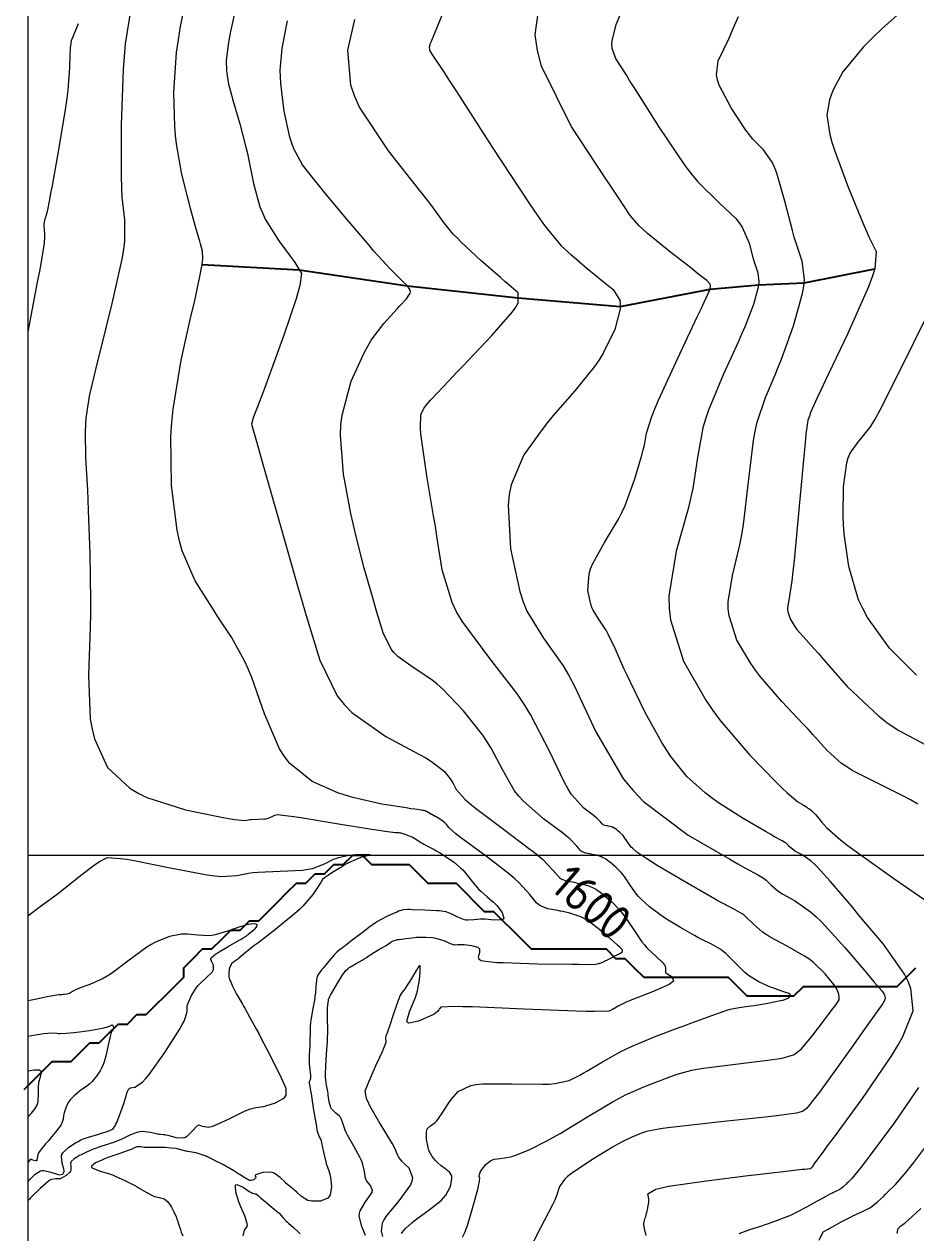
# Model space of a CAD drawing. Header units: millimetres. Extents: x 837475 to 838477, y 1189012 to 1191015.
# Drawn here: x 837476.1 to 837571.1, y 1190773.6 to 1190902.4 of the extents above; entities that cross this region are included whole.
import ezdxf

# ---------------------------------------------------------------- set-up
doc = ezdxf.new("R2010")
doc.units = ezdxf.units.MM
doc.header["$LTSCALE"] = 0.3
doc.layers.add('COORD', color=253, linetype='Continuous', lineweight=20)
doc.layers.add('DRENAJE', color=5, linetype='Continuous', lineweight=25)
for name, color, linetype, lineweight, true_color in [('COTAS 10', 7, 'Continuous', 9, 0x6e3e2d), ('COTAS INT', 7, 'Continuous', 5, 0x9fa19f), ('Escorrentias', 7, 'Continuous', 25, 0x00a8ad)]:
    doc.layers.add(name, color=color, linetype=linetype, lineweight=lineweight, true_color=true_color)
doc.styles.get("Standard").update_dxf_attribs({"font": 'isocp2.shx', "bigfont": '@extfont2.shx'})

msp = doc.modelspace()

# ---------------------------------------------------------------- linework, layer by layer
at = {"layer": 'COORD'}
msp.add_line((837476.51, 1190813.87), (838476.51, 1190813.87), dxfattribs=at)
msp.add_lwpolyline([(837476.51, 1189013.87), (838476.51, 1189013.87), (838476.51, 1191013.87), (837476.51, 1191013.87)], close=True, dxfattribs=at)
at = {"layer": 'COTAS 10'}
for points in [[(837498.83, 1190905), (837498.09, 1190901.63), (837497.95, 1190900.89), (837497.84, 1190900.23), (837497.65, 1190898.56), (837497.68, 1190897.49), (837497.7, 1190897.21), (837497.73, 1190896.94), (837497.89, 1190896.04), (837498.2, 1190894.88), (837498.32, 1190894.44), (837498.46, 1190893.96), (837499.08, 1190891.8), (837499.74, 1190889.32), (837499.91, 1190888.64), (837500.06, 1190887.94), (837500.54, 1190885.44), (837501.22, 1190882.97), (837501.49, 1190882.3), (837501.8, 1190881.65), (837503.25, 1190879.33), (837504.65, 1190877.42), (837504.93, 1190877.01), (837505.17, 1190876.66), (837505.66, 1190875.86), (837505.48, 1190874.57), (837505.31, 1190873.93), (837505.08, 1190873.15), (837503.77, 1190869.28), (837502.33, 1190865.26), (837502.01, 1190864.38), (837501.73, 1190863.6), (837500.98, 1190861.65), (837500.56, 1190860.58), (837500.49, 1190860.36), (837500.43, 1190860.18), (837500.34, 1190859.81), (837500.79, 1190858.19), (837501.06, 1190857.22), (837501.4, 1190856.02), (837503.16, 1190849.81), (837505.16, 1190842.81), (837505.66, 1190841.11), (837506.13, 1190839.52), (837507.6, 1190834.64), (837509.47, 1190830.84), (837510.19, 1190829.93), (837511, 1190829.08), (837514.63, 1190826.53), (837518.15, 1190824.65), (837518.88, 1190824.23), (837519.5, 1190823.84), (837520.88, 1190822.78), (837521.49, 1190822), (837521.63, 1190821.79), (837521.76, 1190821.59), (837522.13, 1190820.88), (837523.08, 1190819.81), (837523.58, 1190819.38), (837524.17, 1190818.89), (837527.16, 1190816.63), (837529.99, 1190814.51), (837530.19, 1190814.36), (837530.81, 1190813.86), (837531.34, 1190813.41), (837532.47, 1190812.25), (837533.01, 1190811.6), (837533.16, 1190811.46), (837533.32, 1190811.35), (837533.92, 1190811.12), (837534.55, 1190811.02), (837534.73, 1190810.98), (837534.91, 1190810.94), (837535.59, 1190810.79), (837536.24, 1190810.59), (837536.4, 1190810.53), (837536.56, 1190810.47), (837537.06, 1190810.2), (837537.59, 1190809.82), (837537.76, 1190809.69), (837537.94, 1190809.54), (837538.71, 1190808.9), (837539.57, 1190808.01), (837539.81, 1190807.71), (837540.06, 1190807.39), (837540.97, 1190806.03), (837541.91, 1190804.65), (837542.18, 1190804.32), (837542.44, 1190804.01), (837543.41, 1190803.08), (837544.15, 1190802.39), (837544.28, 1190802.24), (837544.37, 1190802.1), (837544.41, 1190801.73), (837544.41, 1190801.44), (837544.47, 1190801.35), (837544.56, 1190801.26), (837545.13, 1190800.92), (837545.27, 1190800.45), (837545.09, 1190800.29), (837544.82, 1190800.1), (837543.05, 1190799.31), (837541.03, 1190798.53), (837540.6, 1190798.36), (837540.23, 1190798.2), (837539.37, 1190797.78), (837538.93, 1190797.51), (837538.82, 1190797.45), (837538.71, 1190797.39), (837538.4, 1190797.24), (837536.86, 1190797.2), (837535.97, 1190797.22), (837534.9, 1190797.25), (837529.37, 1190797.48), (837523.87, 1190797.7), (837522.81, 1190797.73), (837521.94, 1190797.74), (837520.49, 1190797.67), (837520.34, 1190797.5), (837520.3, 1190797.45), (837520.27, 1190797.4), (837520.15, 1190797.21), (837519.77, 1190796.93), (837519.57, 1190796.83), (837519.33, 1190796.71), (837518.12, 1190796.17), (837517.08, 1190795.96), (837516.95, 1190796.05), (837516.88, 1190796.2), (837517.18, 1190797.28), (837517.78, 1190798.7), (837517.9, 1190799.07), (837518, 1190799.42), (837518.21, 1190800.59), (837518.28, 1190801.48), (837518.29, 1190801.65), (837518.3, 1190801.79), (837518.31, 1190802.04), (837518.3, 1190802.08), (837518.3, 1190802.08), (837518.29, 1190802.09), (837518.26, 1190802.09), (837518.23, 1190802.09), (837518.22, 1190802.08), (837518.2, 1190802.08), (837518.06, 1190801.86), (837517.98, 1190801.73), (837517.88, 1190801.57), (837517.36, 1190800.72), (837516.82, 1190799.85), (837516.7, 1190799.68), (837516.6, 1190799.54), (837516.36, 1190799.28), (837516.13, 1190798.88), (837516.04, 1190798.65), (837515.94, 1190798.38), (837515.46, 1190796.96), (837515, 1190795.53), (837514.9, 1190795.25), (837514.82, 1190795.02), (837514.65, 1190794.58), (837514.6, 1190794.45), (837514.6, 1190794.42), (837514.59, 1190794.38), (837514.61, 1190794.26), (837514.63, 1190794.13), (837514.64, 1190794.09), (837514.64, 1190794.05), (837514.63, 1190793.91), (837514.45, 1190793.45), (837514.35, 1190793.21), (837514.23, 1190792.92), (837513.59, 1190791.49), (837512.93, 1190790.01), (837512.79, 1190789.69), (837512.67, 1190789.41), (837512.4, 1190788.74), (837512.56, 1190787.95), (837512.71, 1190787.61), (837512.91, 1190787.21), (837514.01, 1190785.29), (837515.15, 1190783.4), (837515.37, 1190783.01), (837515.55, 1190782.68), (837515.84, 1190781.99), (837516.04, 1190781.58), (837516.16, 1190781.43), (837516.31, 1190781.27), (837517.08, 1190780.55), (837517.49, 1190779.51), (837517.42, 1190779.15), (837517.26, 1190778.75), (837516.02, 1190777.04), (837514.65, 1190775.38), (837514.41, 1190775), (837514.24, 1190774.67), (837514.13, 1190773.8), (837514.28, 1190773.25)], [(837540.23, 1190905.01), (837539.12, 1190902.36), (837538.7, 1190900.67), (837538.68, 1190900.26), (837538.7, 1190899.87), (837539.12, 1190898.68), (837540.25, 1190896.94), (837540.71, 1190896.2), (837541.25, 1190895.36), (837543.73, 1190891.42), (837546.49, 1190887.35), (837547.2, 1190886.44), (837547.88, 1190885.61), (837550.14, 1190883.38), (837551.91, 1190881.72), (837552.28, 1190881.26), (837552.6, 1190880.79), (837553.34, 1190879.08), (837553.73, 1190877.55), (837553.83, 1190877.2), (837553.93, 1190876.87), (837554.25, 1190875.94), (837554.37, 1190874.98), (837554.33, 1190874.63), (837554.27, 1190874.24), (837553.79, 1190872.55), (837552.89, 1190870.23), (837552.55, 1190869.45), (837552.18, 1190868.61), (837550.55, 1190865.05), (837549, 1190861.29), (837548.68, 1190860.32), (837548.41, 1190859.39), (837547.83, 1190856.25), (837547.32, 1190852.93), (837547.1, 1190851.88), (837546.83, 1190850.76), (837545.57, 1190846.25), (837544.77, 1190841.48), (837544.8, 1190840.2), (837544.94, 1190838.94), (837546.35, 1190834.53), (837548.73, 1190830.4), (837549.47, 1190829.3), (837550.26, 1190828.23), (837553.4, 1190824.53), (837556.25, 1190821.61), (837556.85, 1190821.02), (837557.36, 1190820.53), (837558.51, 1190819.55), (837559.01, 1190819.26), (837559.11, 1190819.2), (837559.19, 1190819.16), (837559.36, 1190819.06), (837559.42, 1190819.03), (837559.45, 1190819), (837559.51, 1190818.95), (837559.59, 1190818.88), (837559.62, 1190818.86), (837559.65, 1190818.84), (837559.79, 1190818.76), (837559.98, 1190818.63), (837560.05, 1190818.57), (837560.12, 1190818.5), (837560.4, 1190818.19), (837560.77, 1190817.75), (837560.9, 1190817.6), (837561.03, 1190817.44), (837561.6, 1190816.77), (837563.04, 1190815.51), (837563.72, 1190814.99), (837564.53, 1190814.39), (837568.49, 1190811.56), (837568.75, 1190811.38), (837572.49, 1190808.8)], [(837476.51, 1190794.58), (837477.29, 1190794.73), (837477.78, 1190794.81), (837478.19, 1190794.87), (837479.12, 1190794.93), (837479.64, 1190794.89), (837479.79, 1190794.88), (837479.95, 1190794.88), (837480.59, 1190794.89), (837481.41, 1190794.97), (837481.69, 1190795), (837482, 1190795.04), (837483.09, 1190795.2), (837483.29, 1190795.23), (837484.48, 1190795.44), (837484.72, 1190795.5), (837484.92, 1190795.55), (837485.34, 1190795.71), (837485.48, 1190795.79), (837485.51, 1190795.79), (837485.54, 1190795.78), (837485.61, 1190795.66), (837485.63, 1190795.48), (837485.63, 1190795.43), (837485.62, 1190795.39), (837485.56, 1190795.25), (837485.49, 1190795.15), (837485.47, 1190795.13), (837485.46, 1190795.12), (837485.42, 1190795.09), (837485.35, 1190794.87), (837485.32, 1190794.73), (837485.28, 1190794.55), (837485.08, 1190793.63), (837484.84, 1190792.63), (837484.79, 1190792.4), (837484.73, 1190792.19), (837484.56, 1190791.63), (837484.36, 1190791.17), (837484.28, 1190791.03), (837484.2, 1190790.89), (837483.82, 1190790.32), (837483.37, 1190789.77), (837483.24, 1190789.64), (837483.11, 1190789.51), (837482.64, 1190789.15), (837482.16, 1190788.83), (837482.02, 1190788.73), (837481.89, 1190788.63), (837481.43, 1190788.24), (837481.01, 1190787.79), (837480.91, 1190787.65), (837480.82, 1190787.51), (837480.55, 1190786.95), (837480.37, 1190786.41), (837480.34, 1190786.27), (837480.31, 1190786.15), (837480.28, 1190785.75), (837480.15, 1190785.31), (837480.07, 1190785.16), (837479.97, 1190785), (837479.44, 1190784.31), (837478.9, 1190783.67), (837478.7, 1190783.44), (837478.53, 1190783.24), (837478.41, 1190783.11), (837478.29, 1190782.96), (837477.97, 1190782.58), (837477.66, 1190782.15), (837477.61, 1190782.04), (837477.57, 1190781.94), (837477.51, 1190781.59), (837477.48, 1190781.35), (837477.45, 1190781.32), (837477.41, 1190781.3), (837477.19, 1190781.33), (837476.94, 1190781.42), (837476.9, 1190781.44), (837476.85, 1190781.45), (837476.76, 1190781.44), (837476.51, 1190781.11)], [(837571.36, 1190789.13), (837568.8, 1190785.4), (837566.21, 1190781.91), (837565.67, 1190781.21), (837565.22, 1190780.61), (837564.25, 1190779.42), (837563.84, 1190779.01), (837563.74, 1190778.91), (837563.65, 1190778.82), (837563.35, 1190778.54), (837563.08, 1190778.32), (837563, 1190778.27), (837562.92, 1190778.22), (837562.61, 1190778.06), (837562.24, 1190777.9), (837562.13, 1190777.84), (837562, 1190777.78), (837561.5, 1190777.51), (837560.86, 1190777.16), (837560.65, 1190777.04), (837560.43, 1190776.92), (837559.49, 1190776.39), (837558.42, 1190775.82), (837558.11, 1190775.68), (837557.8, 1190775.53), (837556.61, 1190775.04), (837555.36, 1190774.58), (837555.01, 1190774.47), (837554.66, 1190774.35), (837553.36, 1190773.96), (837552.22, 1190773.54)]]:
    msp.add_lwpolyline(points, dxfattribs=at)
at = {"layer": 'COTAS INT'}
for points in [[(837523.69, 1190910.94), (837519.79, 1190901.37), (837519.64, 1190901.01), (837519.61, 1190900.92), (837519.57, 1190900.84), (837519.46, 1190900.59), (837519.36, 1190900.36), (837519.34, 1190900.3), (837519.32, 1190900.23), (837519.26, 1190899.97), (837519.29, 1190899.68), (837519.32, 1190899.59), (837519.36, 1190899.5), (837519.6, 1190899.13), (837520.77, 1190897.39), (837521.39, 1190896.43), (837522.15, 1190895.26), (837525.96, 1190889.32), (837529.93, 1190883.26), (837530.78, 1190882.03), (837531.52, 1190880.98), (837533.3, 1190878.79), (837534.38, 1190877.85), (837534.68, 1190877.59), (837534.98, 1190877.33), (837536.07, 1190876.4), (837537.17, 1190875.5), (837537.47, 1190875.25), (837537.77, 1190875.01), (837538.86, 1190874.16), (837539.55, 1190873.01), (837539.59, 1190872.57), (837539.58, 1190872.08), (837539.03, 1190869.9), (837537.79, 1190867.37), (837537.35, 1190866.66), (837536.86, 1190865.95), (837534.75, 1190863.35), (837532.46, 1190860.71), (837531.86, 1190859.97), (837531.28, 1190859.23), (837529.32, 1190856.53), (837527.97, 1190853.34), (837527.78, 1190852.29), (837527.67, 1190851.17), (837527.9, 1190846.53), (837528.9, 1190841.96), (837529.27, 1190840.88), (837529.67, 1190839.89), (837531.44, 1190837.01), (837533.52, 1190834.05), (837534.12, 1190833.01), (837534.73, 1190831.88), (837537.01, 1190827.01), (837539.94, 1190821.98), (837540.96, 1190820.75), (837542.08, 1190819.6), (837546.84, 1190816.01), (837551.26, 1190813.45), (837552.14, 1190812.94), (837552.88, 1190812.52), (837554.34, 1190811.73), (837554.86, 1190811.43), (837555, 1190811.32), (837555.15, 1190811.2), (837555.67, 1190810.68), (837556.37, 1190810.06), (837556.63, 1190809.89), (837556.91, 1190809.71), (837558.17, 1190809.04), (837559.86, 1190807.85), (837560.42, 1190807.35), (837561.02, 1190806.77), (837563.53, 1190804.03), (837565.81, 1190801.35), (837566.27, 1190800.81), (837566.66, 1190800.35), (837567.46, 1190799.41), (837567.71, 1190799.05), (837567.75, 1190798.96), (837567.79, 1190798.88), (837567.81, 1190798.61), (837567.69, 1190798.31), (837567.63, 1190798.2), (837567.56, 1190798.08), (837567.21, 1190797.57), (837566.5, 1190796.59), (837566.2, 1190796.17), (837565.86, 1190795.68), (837564.25, 1190793.41), (837562.57, 1190791.04), (837562.18, 1190790.5), (837561.82, 1190790), (837560.81, 1190788.62), (837560.11, 1190787.72), (837559.95, 1190787.52), (837559.81, 1190787.34), (837559.43, 1190786.89), (837559.1, 1190786.62), (837558.99, 1190786.56), (837558.87, 1190786.51), (837558.36, 1190786.37), (837556.78, 1190786.17), (837555.98, 1190786.08), (837555.04, 1190785.97), (837550.32, 1190785.46), (837545.61, 1190784.92), (837544.68, 1190784.81), (837543.89, 1190784.7), (837542.39, 1190784.43), (837541.86, 1190784.24), (837541.7, 1190784.18), (837541.54, 1190784.11), (837540.89, 1190783.87), (837539.8, 1190783.33), (837539.36, 1190783.08), (837538.86, 1190782.79), (837536.56, 1190781.4), (837534.4, 1190779.94), (837533.99, 1190779.62), (837533.66, 1190779.33), (837533.13, 1190778.58), (837532.83, 1190777.58), (837532.63, 1190777.13), (837532.39, 1190776.62), (837531.11, 1190774.15), (837529.78, 1190771.62)], [(837512.47, 1190773.35), (837512.07, 1190774.29), (837511.8, 1190775.39), (837511.83, 1190775.68), (837511.89, 1190775.96), (837512.48, 1190776.94), (837513.09, 1190777.78), (837513.17, 1190777.97), (837513.21, 1190778.15), (837513, 1190778.66), (837512.62, 1190779.13), (837512.54, 1190779.29), (837512.48, 1190779.46), (837512.35, 1190780.17), (837512.15, 1190781.06), (837512.04, 1190781.34), (837511.91, 1190781.64), (837511.24, 1190782.85), (837510.56, 1190784.03), (837510.43, 1190784.31), (837510.31, 1190784.56), (837510.06, 1190785.3), (837509.88, 1190785.83), (837509.81, 1190785.95), (837509.72, 1190786.06), (837509.33, 1190786.39), (837508.95, 1190786.73), (837508.86, 1190786.86), (837508.79, 1190787), (837508.61, 1190787.6), (837508.51, 1190788.29), (837508.48, 1190788.48), (837508.45, 1190788.68), (837508.33, 1190789.36), (837508.25, 1190789.92), (837508.23, 1190790.03), (837508.22, 1190790.12), (837508.21, 1190790.27), (837508.22, 1190790.32), (837508.22, 1190790.33), (837508.22, 1190790.35), (837508.21, 1190790.45), (837508.22, 1190790.86), (837508.23, 1190791.08), (837508.24, 1190791.34), (837508.32, 1190792.68), (837508.41, 1190794.01), (837508.42, 1190794.27), (837508.44, 1190794.49), (837508.46, 1190794.87), (837508.46, 1190795.13), (837508.46, 1190795.27), (837508.45, 1190795.44), (837508.43, 1190796.28), (837508.42, 1190797.16), (837508.42, 1190797.35), (837508.42, 1190797.52), (837508.46, 1190797.94), (837508.5, 1190798.19), (837508.51, 1190798.25), (837508.52, 1190798.3), (837508.53, 1190798.48), (837508.66, 1190798.81), (837508.74, 1190798.96), (837508.84, 1190799.14), (837509.34, 1190800), (837509.88, 1190800.87), (837510, 1190801.05), (837510.11, 1190801.21), (837510.36, 1190801.57), (837510.64, 1190801.8), (837510.75, 1190801.89), (837510.88, 1190801.97), (837511.49, 1190802.33), (837512.1, 1190802.68), (837512.22, 1190802.75), (837512.33, 1190802.82), (837512.57, 1190802.98), (837512.85, 1190803.17), (837512.99, 1190803.25), (837513.14, 1190803.35), (837513.9, 1190803.81), (837514.66, 1190804.26), (837514.81, 1190804.35), (837514.93, 1190804.43), (837515.18, 1190804.59), (837515.28, 1190804.66), (837515.31, 1190804.68), (837515.34, 1190804.7), (837515.47, 1190804.76), (837515.76, 1190804.84), (837515.89, 1190804.87), (837516.05, 1190804.89), (837516.8, 1190805.01), (837517.68, 1190805.11), (837517.91, 1190805.13), (837518.13, 1190805.14), (837518.9, 1190805.14), (837519.59, 1190805.09), (837519.77, 1190805.06), (837519.93, 1190805.03), (837520.47, 1190804.89), (837520.92, 1190804.73), (837521.03, 1190804.68), (837521.14, 1190804.63), (837521.5, 1190804.47), (837521.82, 1190804.35), (837521.9, 1190804.33), (837521.98, 1190804.32), (837522.26, 1190804.34), (837522.65, 1190804.37), (837522.8, 1190804.36), (837522.97, 1190804.35), (837523.75, 1190804.26), (837524.43, 1190804.06), (837524.54, 1190803.98), (837524.62, 1190803.89), (837524.61, 1190803.48), (837524.48, 1190803.05), (837524.49, 1190802.96), (837524.51, 1190802.87), (837524.74, 1190802.64), (837525.87, 1190802.49), (837526.46, 1190802.45), (837527.18, 1190802.42), (837530.8, 1190802.31), (837534.43, 1190802.25), (837535.16, 1190802.25), (837535.76, 1190802.24), (837536.95, 1190802.27), (837537.31, 1190802.33), (837537.4, 1190802.36), (837537.48, 1190802.38), (837537.74, 1190802.48), (837538.05, 1190802.64), (837538.17, 1190802.7), (837538.3, 1190802.77), (837538.88, 1190803.05), (837538.89, 1190803.06), (837539.43, 1190803.33), (837539.54, 1190803.39), (837539.63, 1190803.44), (837539.81, 1190803.57), (837539.85, 1190803.65), (837539.85, 1190803.68), (837539.84, 1190803.7), (837539.8, 1190803.81), (837539.53, 1190804.09), (837539.38, 1190804.23), (837539.2, 1190804.39), (837538.28, 1190805.19), (837537.26, 1190806.05), (837537.01, 1190806.25), (837536.78, 1190806.43), (837536.08, 1190806.93), (837535.41, 1190807.29), (837535.2, 1190807.38), (837534.99, 1190807.46), (837534.12, 1190807.72), (837533.28, 1190807.91), (837533.22, 1190807.92), (837532.97, 1190807.97), (837532.73, 1190808.02), (837531.89, 1190808.16), (837531.1, 1190808.47), (837530.89, 1190808.62), (837530.68, 1190808.8), (837529.96, 1190809.67), (837528.84, 1190810.94), (837528.37, 1190811.36), (837527.84, 1190811.81), (837525.37, 1190813.72), (837522.98, 1190815.47), (837522.5, 1190815.84), (837522.1, 1190816.15), (837521.34, 1190816.83), (837521.1, 1190817.13), (837521.03, 1190817.2), (837520.96, 1190817.27), (837520.7, 1190817.49), (837520.46, 1190817.66), (837520.4, 1190817.7), (837520.34, 1190817.74), (837520.16, 1190817.85), (837520, 1190817.95), (837519.95, 1190817.98), (837519.9, 1190818), (837519.71, 1190818.1), (837519.53, 1190818.2), (837519.48, 1190818.22), (837519.43, 1190818.25), (837519.27, 1190818.36), (837519.11, 1190818.46), (837519.07, 1190818.48), (837519.02, 1190818.5), (837518.82, 1190818.58), (837518.64, 1190818.63), (837518.59, 1190818.64), (837518.55, 1190818.65), (837518.43, 1190818.66), (837517.72, 1190818.76), (837517.31, 1190818.82), (837516.8, 1190818.9), (837514.21, 1190819.32), (837511.13, 1190820.01), (837510.31, 1190820.26), (837509.51, 1190820.53), (837506.78, 1190821.71), (837504.4, 1190823.63), (837503.83, 1190824.37), (837503.3, 1190825.2), (837501.71, 1190828.93), (837500.36, 1190832.81), (837499.98, 1190833.73), (837499.6, 1190834.58), (837498.21, 1190837.09), (837496.76, 1190839.27), (837496.34, 1190839.92), (837495.92, 1190840.58), (837494.33, 1190843.12), (837492.95, 1190846.29), (837492.65, 1190847.35), (837492.4, 1190848.49), (837491.8, 1190853.26), (837491.75, 1190858.52), (837491.84, 1190859.97), (837491.98, 1190861.41), (837492.84, 1190866.6), (837493.85, 1190871.08), (837494.28, 1190872.98), (837494.81, 1190875.34), (837495.08, 1190876.8), (837495.12, 1190877.13), (837495.15, 1190877.42), (837495.11, 1190878.22), (837494.9, 1190879), (837494.82, 1190879.28), (837494.74, 1190879.6), (837494.34, 1190880.97), (837493.84, 1190882.78), (837493.69, 1190883.38), (837493.52, 1190884.01), (837492.88, 1190886.61), (837492.33, 1190889.66), (837492.23, 1190890.57), (837492.15, 1190891.51), (837492.05, 1190895.13), (837492.36, 1190899.41), (837492.55, 1190900.76), (837492.78, 1190902.18), (837493.95, 1190907.9)], [(837542.37, 1190773.34), (837542.2, 1190774.11), (837542.13, 1190774.47), (837542.13, 1190774.55), (837542.12, 1190774.62), (837542.15, 1190774.82), (837542.23, 1190775.1), (837542.27, 1190775.23), (837542.31, 1190775.38), (837542.49, 1190776.1), (837542.63, 1190776.89), (837542.64, 1190777.08), (837542.64, 1190777.26), (837542.54, 1190777.8), (837543.39, 1190778.29), (837543.99, 1190778.44), (837544.74, 1190778.6), (837548.79, 1190779.19), (837553.22, 1190779.74), (837554.22, 1190779.86), (837555.12, 1190779.97), (837557.55, 1190780.25), (837558.98, 1190780.4), (837559.26, 1190780.43), (837559.49, 1190780.46), (837559.87, 1190780.5), (837559.91, 1190780.51), (837559.92, 1190780.51), (837559.93, 1190780.52), (837559.96, 1190780.54), (837559.98, 1190780.57), (837560, 1190780.59), (837560.01, 1190780.6), (837560.06, 1190780.68), (837560.14, 1190780.78), (837560.17, 1190780.82), (837560.2, 1190780.86), (837560.33, 1190781.05), (837561.2, 1190782.24), (837561.69, 1190782.91), (837562.3, 1190783.73), (837565.39, 1190787.94), (837568.54, 1190792.52), (837569.18, 1190793.58), (837569.71, 1190794.55), (837570.79, 1190797.28), (837570.56, 1190799.67), (837570.27, 1190800.42), (837569.87, 1190801.21), (837567.62, 1190804.4), (837564.99, 1190807.53), (837564.36, 1190808.28), (837563.76, 1190808.99), (837561.96, 1190811.11), (837560.57, 1190812.64), (837560.24, 1190812.96), (837559.92, 1190813.24), (837558.98, 1190813.9), (837558.28, 1190814.27), (837558.12, 1190814.37), (837557.98, 1190814.47), (837557.59, 1190814.81), (837557.3, 1190815.1), (837557.22, 1190815.17), (837557.14, 1190815.23), (837556.85, 1190815.4), (837556.04, 1190815.84), (837555.63, 1190816.07), (837555.13, 1190816.36), (837552.68, 1190817.78), (837549.95, 1190819.53), (837549.28, 1190820.01), (837548.65, 1190820.5), (837546.7, 1190822.27), (837544.99, 1190824.4), (837544.51, 1190825.11), (837544.03, 1190825.88), (837542.27, 1190829.09), (837540.69, 1190832.3), (837540.33, 1190833.07), (837540, 1190833.78), (837539.05, 1190835.88), (837538.33, 1190837.42), (837538.13, 1190837.78), (837537.94, 1190838.11), (837537.28, 1190839.05), (837536.72, 1190839.97), (837536.59, 1190840.28), (837536.48, 1190840.62), (837536.16, 1190842.07), (837536.29, 1190843.84), (837536.45, 1190844.38), (837536.67, 1190844.95), (837537.93, 1190847.18), (837539.41, 1190849.67), (837539.77, 1190850.39), (837540.11, 1190851.14), (837541.15, 1190853.96), (837541.9, 1190856.49), (837542.05, 1190857.05), (837542.17, 1190857.55), (837542.41, 1190858.85), (837542.97, 1190860.62), (837543.3, 1190861.42), (837543.69, 1190862.35), (837545.74, 1190866.84), (837547.81, 1190871.22), (837548.22, 1190872.09), (837548.55, 1190872.81), (837549.17, 1190874.18), (837549.21, 1190874.57), (837549.18, 1190874.67), (837549.14, 1190874.76), (837548.84, 1190875.09), (837547.98, 1190875.76), (837547.58, 1190876.07), (837547.11, 1190876.44), (837544.82, 1190878.23), (837542.52, 1190880.11), (837542.03, 1190880.55), (837541.61, 1190880.94), (837540.66, 1190882.02), (837539.38, 1190883.98), (837538.75, 1190884.93), (837538.01, 1190886.04), (837534.36, 1190891.54), (837531.2, 1190897.93), (837530.78, 1190899.62), (837530.54, 1190901.28), (837531.32, 1190906.96)], [(837572.48, 1190906.39), (837567.49, 1190901.96), (837566.43, 1190900.93), (837565.5, 1190899.99), (837563.3, 1190897.33), (837562.25, 1190895.35), (837562.05, 1190894.84), (837561.88, 1190894.35), (837561.59, 1190892.74), (837561.91, 1190890.65), (837562.13, 1190889.86), (837562.41, 1190888.98), (837563.86, 1190885.04), (837565.44, 1190881.24), (837565.78, 1190880.44), (837566.09, 1190879.76), (837566.86, 1190878.21), (837566.71, 1190876.35), (837566.43, 1190875.48), (837566.05, 1190874.44), (837563.8, 1190869.38), (837561.43, 1190864.4), (837560.96, 1190863.41), (837560.58, 1190862.59), (837559.88, 1190861.03), (837559.74, 1190860.64), (837559.7, 1190860.54), (837559.67, 1190860.46), (837559.57, 1190860.23), (837559.38, 1190858.72), (837559.29, 1190857.82), (837559.19, 1190856.73), (837558.67, 1190851.06), (837558.12, 1190845.27), (837557.99, 1190844.09), (837557.87, 1190843.1), (837557.54, 1190841.06), (837557.41, 1190840.25), (837557.41, 1190840.03), (837557.44, 1190839.82), (837557.68, 1190839.07), (837558.11, 1190838.34), (837558.26, 1190838.13), (837558.41, 1190837.92), (837559.07, 1190837.17), (837560.23, 1190835.89), (837560.71, 1190835.35), (837561.25, 1190834.74), (837563.76, 1190831.86), (837567.09, 1190828.71), (837568.14, 1190827.92), (837569.26, 1190827.17), (837573.76, 1190824.77)], [(837487.53, 1190904.26), (837486.89, 1190900.31), (837486.76, 1190898.99), (837486.66, 1190897.58), (837486.45, 1190891.71), (837486.46, 1190886.2), (837486.49, 1190885.02), (837486.54, 1190884), (837486.81, 1190881.56), (837486.82, 1190879.3), (837486.7, 1190878.4), (837486.52, 1190877.37), (837485.46, 1190872.64), (837484.24, 1190867.77), (837483.96, 1190866.65), (837483.71, 1190865.63), (837483.04, 1190862.79), (837482.69, 1190860.45), (837482.64, 1190859.75), (837482.6, 1190859.02), (837482.66, 1190856.19), (837482.85, 1190852.81), (837482.9, 1190851.74), (837482.94, 1190850.6), (837483.1, 1190846), (837483.18, 1190840.98), (837483.17, 1190839.58), (837483.15, 1190838.17), (837482.99, 1190833.05), (837483.16, 1190828.4), (837483.35, 1190827.3), (837483.6, 1190826.27), (837485.01, 1190823.23), (837487.39, 1190821), (837488.25, 1190820.49), (837489.19, 1190820.02), (837493.32, 1190818.72), (837497.14, 1190817.93), (837497.89, 1190817.79), (837498.51, 1190817.68), (837499.64, 1190817.56), (837500.01, 1190817.64), (837500.14, 1190817.66), (837500.3, 1190817.67), (837501, 1190817.7), (837501.7, 1190817.74), (837501.86, 1190817.76), (837502, 1190817.79), (837502.38, 1190817.93), (837502.66, 1190818.07), (837502.74, 1190818.1), (837502.81, 1190818.13), (837503.1, 1190818.19), (837504.23, 1190818.07), (837504.85, 1190817.98), (837505.59, 1190817.87), (837509.38, 1190817.26), (837513.16, 1190816.65), (837513.91, 1190816.53), (837514.53, 1190816.44), (837515.67, 1190816.3), (837516.01, 1190816.28), (837516.12, 1190816.26), (837516.24, 1190816.24), (837516.76, 1190816.09), (837517.29, 1190815.88), (837517.43, 1190815.81), (837517.56, 1190815.75), (837518, 1190815.47), (837518.43, 1190815.18), (837518.56, 1190815.11), (837518.69, 1190815.03), (837519.2, 1190814.76), (837519.72, 1190814.5), (837519.85, 1190814.43), (837519.99, 1190814.35), (837520.45, 1190814.08), (837520.95, 1190813.76), (837521.1, 1190813.66), (837521.27, 1190813.54), (837521.94, 1190813.08), (837522.64, 1190812.49), (837522.84, 1190812.3), (837523.03, 1190812.09), (837523.7, 1190811.26), (837524.36, 1190810.43), (837524.55, 1190810.23), (837524.74, 1190810.03), (837525.44, 1190809.44), (837526.12, 1190808.87), (837526.29, 1190808.69), (837526.46, 1190808.5), (837527.02, 1190807.76), (837527.21, 1190807.16), (837527.15, 1190807.05), (837527.04, 1190806.98), (837526.22, 1190806.96), (837525.19, 1190807.06), (837524.94, 1190807.06), (837524.71, 1190807.06), (837524, 1190806.98), (837523.38, 1190806.93), (837523.19, 1190806.96), (837523.01, 1190807), (837522.29, 1190807.27), (837521.65, 1190807.58), (837521.51, 1190807.65), (837521.38, 1190807.7), (837521.06, 1190807.84), (837520.57, 1190807.91), (837520.34, 1190807.93), (837520.07, 1190807.95), (837518.75, 1190808.02), (837517.44, 1190808.06), (837517.17, 1190808.07), (837516.95, 1190808.07), (837516.49, 1190808.06), (837516.14, 1190807.95), (837515.99, 1190807.89), (837515.8, 1190807.81), (837514.94, 1190807.44), (837513.99, 1190806.96), (837513.75, 1190806.82), (837513.53, 1190806.68), (837512.81, 1190806.16), (837512.26, 1190805.7), (837512.13, 1190805.6), (837512.02, 1190805.52), (837511.72, 1190805.31), (837511.44, 1190805.11), (837511.33, 1190805.03), (837511.21, 1190804.94), (837510.69, 1190804.53), (837510.18, 1190804.12), (837510.07, 1190804.03), (837509.97, 1190803.95), (837509.71, 1190803.78), (837509.43, 1190803.54), (837509.31, 1190803.42), (837509.18, 1190803.28), (837508.57, 1190802.58), (837507.96, 1190801.85), (837507.83, 1190801.69), (837507.71, 1190801.54), (837507.44, 1190801.15), (837507.29, 1190800.79), (837507.26, 1190800.66), (837507.24, 1190800.52), (837507.19, 1190799.91), (837507.13, 1190799.13), (837507.09, 1190798.88), (837507.06, 1190798.61), (837506.87, 1190797.53), (837506.69, 1190796.51), (837506.66, 1190796.29), (837506.63, 1190796.09), (837506.59, 1190795.59), (837506.59, 1190795.17), (837506.59, 1190795.02), (837506.59, 1190794.86), (837506.56, 1190794.18), (837506.53, 1190793.46), (837506.52, 1190793.28), (837506.51, 1190793.11), (837506.48, 1190792.54), (837506.47, 1190791.99), (837506.48, 1190791.82), (837506.49, 1190791.65), (837506.56, 1190791), (837506.61, 1190790.43), (837506.62, 1190790.3), (837506.62, 1190790.19), (837506.57, 1190789.93), (837506.5, 1190789.78), (837506.49, 1190789.74), (837506.49, 1190789.71), (837506.49, 1190789.57), (837506.57, 1190789.05), (837506.61, 1190788.77), (837506.67, 1190788.43), (837506.94, 1190786.69), (837507.24, 1190784.96), (837507.3, 1190784.62), (837507.37, 1190784.35), (837507.55, 1190783.87), (837507.7, 1190783.57), (837507.75, 1190783.41), (837507.8, 1190783.21), (837508.01, 1190782.23), (837508.23, 1190781.21), (837508.29, 1190780.99), (837508.34, 1190780.8), (837508.53, 1190780.33), (837508.68, 1190779.89), (837508.72, 1190779.72), (837508.75, 1190779.51), (837508.84, 1190778.58), (837508.7, 1190777.68), (837508.59, 1190777.49), (837508.45, 1190777.34), (837507.67, 1190777), (837506.76, 1190776.99), (837506.54, 1190777.03), (837506.32, 1190777.09), (837505.65, 1190777.51), (837505.11, 1190778), (837504.99, 1190778.11), (837504.87, 1190778.21), (837504.51, 1190778.5), (837504.16, 1190778.79), (837504.04, 1190778.9), (837503.91, 1190779.02), (837503.37, 1190779.54), (837502.73, 1190779.98), (837502.53, 1190780.05), (837502.33, 1190780.09), (837501.55, 1190780.05), (837500.91, 1190779.86), (837500.8, 1190779.82), (837500.73, 1190779.78), (837500.71, 1190779.67), (837500.8, 1190779.55), (837500.79, 1190779.51), (837500.77, 1190779.47), (837500.59, 1190779.29), (837500.28, 1190779.2), (837500.17, 1190779.21), (837500.06, 1190779.24), (837499.61, 1190779.48), (837499.13, 1190779.8), (837499, 1190779.89), (837498.88, 1190779.97), (837498.45, 1190780.24), (837498.03, 1190780.5), (837497.91, 1190780.56), (837497.79, 1190780.63), (837497.34, 1190780.87), (837496.87, 1190781.11), (837496.74, 1190781.17), (837496.61, 1190781.24), (837496.16, 1190781.47), (837495.72, 1190781.68), (837495.6, 1190781.74), (837495.49, 1190781.79), (837495.07, 1190781.96), (837494.65, 1190782.09), (837494.54, 1190782.12), (837494.42, 1190782.15), (837493.98, 1190782.23), (837493.55, 1190782.3), (837493.44, 1190782.33), (837493.33, 1190782.35), (837492.96, 1190782.45), (837492.56, 1190782.55), (837492.43, 1190782.57), (837492.3, 1190782.6), (837491.76, 1190782.67), (837491.13, 1190782.72), (837490.93, 1190782.72), (837490.73, 1190782.73), (837489.93, 1190782.73), (837489.2, 1190782.72), (837489.04, 1190782.73), (837488.89, 1190782.74), (837488.53, 1190782.78), (837488.29, 1190782.8), (837488.22, 1190782.8), (837488.16, 1190782.79), (837487.94, 1190782.71), (837487.57, 1190782.55), (837487.4, 1190782.48), (837487.21, 1190782.41), (837486.31, 1190782.09), (837485.45, 1190781.79), (837485.27, 1190781.73), (837485.13, 1190781.68), (837484.87, 1190781.59), (837484.66, 1190781.5), (837484.55, 1190781.45), (837484.41, 1190781.39), (837483.73, 1190781.08), (837483.28, 1190780.73), (837483.29, 1190780.64), (837483.36, 1190780.54), (837484.1, 1190780.25), (837485.22, 1190779.91), (837485.52, 1190779.8), (837485.83, 1190779.68), (837486.91, 1190779.18), (837487.91, 1190778.66), (837488.15, 1190778.52), (837488.38, 1190778.4), (837489.1, 1190777.97), (837489.7, 1190777.64), (837489.85, 1190777.58), (837490, 1190777.52), (837490.5, 1190777.4), (837490.92, 1190777.3), (837491.03, 1190777.25), (837491.12, 1190777.2), (837491.42, 1190776.94), (837491.68, 1190776.58), (837491.75, 1190776.47), (837491.82, 1190776.35), (837492.07, 1190775.87), (837492.31, 1190775.34), (837492.36, 1190775.2), (837492.42, 1190775.05), (837492.6, 1190774.5), (837492.76, 1190773.98), (837492.8, 1190773.84), (837492.85, 1190773.72), (837493.02, 1190773.31)], [(837522.81, 1190773.17), (837523.09, 1190773.74), (837523.2, 1190774.05), (837523.32, 1190774.43), (837523.9, 1190776.35), (837524.42, 1190778.26), (837524.52, 1190778.63), (837524.58, 1190778.93), (837524.65, 1190779.44), (837524.6, 1190779.55), (837524.59, 1190779.59), (837524.58, 1190779.64), (837524.6, 1190779.86), (837524.73, 1190780.18), (837524.79, 1190780.29), (837524.88, 1190780.4), (837525.29, 1190780.9), (837525.83, 1190781.33), (837526, 1190781.41), (837526.17, 1190781.47), (837526.83, 1190781.55), (837527.73, 1190781.68), (837528.05, 1190781.76), (837528.39, 1190781.88), (837529.89, 1190782.49), (837531.86, 1190783.48), (837532.51, 1190783.84), (837533.19, 1190784.23), (837536.03, 1190785.94), (837538.85, 1190787.62), (837539.53, 1190787.99), (837540.17, 1190788.33), (837542.1, 1190789.2), (837543.66, 1190789.78), (837544.05, 1190789.93), (837544.43, 1190790.08), (837545.67, 1190790.55), (837547.23, 1190790.97), (837547.81, 1190791.08), (837548.45, 1190791.19), (837551.29, 1190791.55), (837554.13, 1190791.87), (837554.76, 1190791.95), (837555.33, 1190792.02), (837556.84, 1190792.25), (837557.82, 1190792.51), (837558.06, 1190792.61), (837558.27, 1190792.73), (837558.91, 1190793.24), (837559.59, 1190794.04), (837559.83, 1190794.34), (837560.1, 1190794.68), (837561.25, 1190796.17), (837562.29, 1190797.56), (837562.49, 1190797.83), (837562.65, 1190798.06), (837562.9, 1190798.46), (837562.9, 1190798.6), (837562.9, 1190798.66), (837562.9, 1190798.73), (837562.89, 1190799.05), (837562.67, 1190799.61), (837562.53, 1190799.83), (837562.35, 1190800.08), (837561.44, 1190801.22), (837560.13, 1190802.48), (837559.7, 1190802.81), (837559.24, 1190803.12), (837557.36, 1190804.18), (837555.55, 1190805.15), (837555.13, 1190805.41), (837554.76, 1190805.66), (837553.75, 1190806.54), (837552.99, 1190807.3), (837552.79, 1190807.47), (837552.58, 1190807.63), (837551.83, 1190808.06), (837550.56, 1190808.72), (837550.01, 1190809.02), (837549.39, 1190809.38), (837546.43, 1190811.08), (837543.53, 1190812.79), (837542.94, 1190813.15), (837542.43, 1190813.47), (837541.35, 1190814.19), (837540.89, 1190814.61), (837540.78, 1190814.73), (837540.67, 1190814.86), (837540.33, 1190815.34), (837540.02, 1190815.8), (837539.94, 1190815.9), (837539.86, 1190816), (837539.57, 1190816.3), (837539.31, 1190816.51), (837539.25, 1190816.56), (837539.19, 1190816.61), (837539.02, 1190816.73), (837538.85, 1190816.82), (837538.8, 1190816.84), (837538.75, 1190816.86), (837538.53, 1190816.93), (837538.31, 1190816.98), (837538.24, 1190816.99), (837538.18, 1190817), (837537.97, 1190817.04), (837537.77, 1190817.12), (837537.72, 1190817.16), (837537.67, 1190817.2), (837537.49, 1190817.42), (837537.12, 1190817.8), (837536.94, 1190817.95), (837536.73, 1190818.12), (837535.72, 1190818.88), (837534.42, 1190820.35), (837534.03, 1190820.96), (837533.62, 1190821.67), (837532.05, 1190824.96), (837530.05, 1190828.86), (837529.37, 1190829.95), (837528.65, 1190831.03), (837525.59, 1190834.96), (837522.76, 1190838.79), (837522.18, 1190839.81), (837521.69, 1190840.81), (837520.63, 1190844.29), (837520.08, 1190847.86), (837519.91, 1190848.93), (837519.73, 1190850.03), (837519.02, 1190854.29), (837518.46, 1190858.01), (837518.37, 1190858.77), (837518.32, 1190859.42), (837518.37, 1190860.79), (837518.62, 1190861.34), (837518.69, 1190861.46), (837518.75, 1190861.58), (837518.99, 1190861.9), (837519.41, 1190862.35), (837520.77, 1190863.81), (837522.27, 1190865.4), (837522.8, 1190865.96), (837523.39, 1190866.57), (837525.93, 1190869.23), (837528.11, 1190871.75), (837528.47, 1190872.28), (837528.72, 1190872.74), (837528.74, 1190873.78), (837527.72, 1190874.66), (837527.32, 1190875.01), (837526.86, 1190875.41), (837524.76, 1190877.25), (837522.67, 1190879.18), (837522.22, 1190879.64), (837521.82, 1190880.05), (837520.82, 1190881.28), (837519.53, 1190883.07), (837518.94, 1190883.84), (837518.24, 1190884.73), (837514.92, 1190888.92), (837511.83, 1190893.59), (837511.3, 1190894.78), (837510.9, 1190895.92), (837510.6, 1190899.64), (837511.34, 1190902.93)], [(837571.29, 1190819.3), (837570.5, 1190819.76), (837569.71, 1190820.2), (837566.85, 1190821.61), (837564.31, 1190822.9), (837563.72, 1190823.27), (837563.18, 1190823.65), (837561.61, 1190825.06), (837560.1, 1190826.74), (837559.6, 1190827.29), (837559.06, 1190827.87), (837556.8, 1190830.26), (837554.55, 1190832.86), (837554.01, 1190833.57), (837553.51, 1190834.28), (837552.02, 1190836.8), (837551.19, 1190839.38), (837551.1, 1190840.11), (837551.09, 1190840.86), (837551.56, 1190843.66), (837552.35, 1190846.93), (837552.54, 1190847.99), (837552.72, 1190849.1), (837553.25, 1190853.66), (837553.8, 1190858.06), (837553.98, 1190859.07), (837554.19, 1190860), (837555.06, 1190862.64), (837556.11, 1190865.07), (837556.43, 1190865.87), (837556.76, 1190866.73), (837558.05, 1190870.28), (837559.02, 1190873.72), (837559.15, 1190874.5), (837559.22, 1190875.22), (837558.99, 1190877.18), (837558.33, 1190879.07), (837558.13, 1190879.73), (837557.93, 1190880.45), (837557.14, 1190883.57), (837556.28, 1190886.54), (837556.03, 1190887.17), (837555.78, 1190887.72), (837554.84, 1190889.02), (837553.73, 1190890.17), (837553.37, 1190890.62), (837552.98, 1190891.13), (837551.41, 1190893.49), (837550.15, 1190895.93), (837549.96, 1190896.49), (837549.85, 1190897.01), (837550.04, 1190898.5), (837551.15, 1190900.87), (837551.63, 1190901.95), (837552.18, 1190903.22)], [(837481.88, 1190902.47), (837481.12, 1190900.64), (837481.03, 1190899.89), (837481.01, 1190899.6), (837480.99, 1190899.27), (837480.95, 1190897.76), (837480.76, 1190895.39), (837480.65, 1190894.52), (837480.52, 1190893.55), (837479.81, 1190889.25), (837479.09, 1190885.22), (837478.94, 1190884.42), (837478.82, 1190883.75), (837478.56, 1190882.47), (837478.46, 1190882.08), (837478.43, 1190881.98), (837478.4, 1190881.87), (837478.3, 1190881.51), (837478.23, 1190881.14), (837478.22, 1190881.03), (837478.22, 1190880.93), (837478.25, 1190880.52), (837478.29, 1190880.05), (837478.29, 1190879.9), (837478.29, 1190879.74), (837478.24, 1190879.07), (837477.92, 1190877.1), (837477.74, 1190876.11), (837477.52, 1190874.93), (837476.51, 1190869.62)], [(837516.3, 1190773.57), (837516.36, 1190773.66), (837516.73, 1190774.08), (837517.4, 1190774.69), (837517.65, 1190774.9), (837517.94, 1190775.12), (837519.25, 1190776.07), (837520.52, 1190777.09), (837520.78, 1190777.37), (837521.01, 1190777.64), (837521.51, 1190778.58), (837521.66, 1190779.37), (837521.66, 1190779.54), (837521.65, 1190779.69), (837521.44, 1190780.07), (837521.1, 1190780.33), (837521.01, 1190780.41), (837520.91, 1190780.49), (837520.52, 1190780.78), (837520.13, 1190781.12), (837520.02, 1190781.23), (837519.92, 1190781.34), (837519.56, 1190781.78), (837519.26, 1190782.34), (837519.19, 1190782.53), (837519.13, 1190782.73), (837518.97, 1190783.58), (837518.96, 1190784.38), (837519, 1190784.55), (837519.05, 1190784.7), (837519.41, 1190785.04), (837519.89, 1190785.39), (837520.03, 1190785.53), (837520.17, 1190785.7), (837520.7, 1190786.48), (837521.29, 1190787.39), (837521.46, 1190787.63), (837521.64, 1190787.87), (837522.35, 1190788.7), (837523.69, 1190789.32), (837524.27, 1190789.42), (837524.94, 1190789.5), (837528.1, 1190789.52), (837531.31, 1190789.46), (837532.01, 1190789.49), (837532.62, 1190789.54), (837534.15, 1190789.86), (837535.29, 1190790.44), (837535.66, 1190790.64), (837536.06, 1190790.87), (837537.7, 1190791.86), (837539.66, 1190792.95), (837540.26, 1190793.25), (837540.88, 1190793.53), (837543.33, 1190794.54), (837545.77, 1190795.46), (837546.4, 1190795.69), (837547, 1190795.92), (837548.96, 1190796.66), (837550.57, 1190797.23), (837550.95, 1190797.35), (837551.29, 1190797.45), (837552.27, 1190797.65), (837553.21, 1190797.77), (837553.53, 1190797.82), (837553.88, 1190797.87), (837555.33, 1190798.12), (837556.65, 1190798.38), (837556.92, 1190798.44), (837557.14, 1190798.5), (837557.56, 1190798.67), (837557.67, 1190798.81), (837557.69, 1190798.84), (837557.71, 1190798.88), (837557.73, 1190798.99), (837557.57, 1190799.12), (837557.47, 1190799.17), (837557.34, 1190799.22), (837556.69, 1190799.43), (837555.84, 1190799.73), (837555.59, 1190799.82), (837555.34, 1190799.93), (837554.37, 1190800.36), (837553.37, 1190800.97), (837553.1, 1190801.18), (837552.82, 1190801.41), (837551.83, 1190802.41), (837550.84, 1190803.4), (837550.57, 1190803.62), (837550.3, 1190803.82), (837549.33, 1190804.39), (837548.23, 1190804.92), (837547.88, 1190805.1), (837547.52, 1190805.3), (837546.03, 1190806.15), (837544.53, 1190807.06), (837544.16, 1190807.3), (837543.81, 1190807.54), (837542.7, 1190808.37), (837541.79, 1190809.21), (837541.56, 1190809.46), (837541.34, 1190809.72), (837540.65, 1190810.69), (837540.04, 1190811.59), (837539.88, 1190811.81), (837539.71, 1190812.01), (837539.14, 1190812.6), (837538.63, 1190813.03), (837538.51, 1190813.12), (837538.39, 1190813.21), (837538.04, 1190813.47), (837537.71, 1190813.64), (837537.6, 1190813.69), (837537.49, 1190813.73), (837537.06, 1190813.86), (837536.61, 1190813.96), (837536.49, 1190813.99), (837536.37, 1190814.01), (837535.95, 1190814.08), (837535.55, 1190814.24), (837535.44, 1190814.31), (837535.34, 1190814.4), (837534.98, 1190814.84), (837534.23, 1190815.61), (837533.88, 1190815.9), (837533.46, 1190816.24), (837531.44, 1190817.76), (837529.3, 1190819.62), (837528.8, 1190820.17), (837528.35, 1190820.74), (837527.09, 1190822.92), (837525.86, 1190825.28), (837525.42, 1190825.96), (837524.95, 1190826.65), (837522.92, 1190829.24), (837520.71, 1190831.56), (837520.12, 1190832.09), (837519.54, 1190832.57), (837517.56, 1190833.87), (837515.91, 1190835.03), (837515.54, 1190835.42), (837515.21, 1190835.83), (837514.36, 1190837.56), (837513.69, 1190839.78), (837513.47, 1190840.51), (837513.25, 1190841.28), (837512.34, 1190844.47), (837511.39, 1190848.13), (837511.15, 1190849.2), (837510.91, 1190850.29), (837510.12, 1190854.47), (837509.8, 1190858.62), (837509.86, 1190859.71), (837509.98, 1190860.77), (837510.96, 1190864.38), (837512.33, 1190867.41), (837512.71, 1190868.11), (837513.08, 1190868.75), (837514.41, 1190870.54), (837515.85, 1190872.09), (837516.1, 1190872.36), (837516.84, 1190873.15), (837517.22, 1190873.76), (837517.25, 1190873.91), (837517.24, 1190874.06), (837516.95, 1190874.54), (837516.35, 1190875.09), (837516.15, 1190875.28), (837515.94, 1190875.48), (837515.09, 1190876.34), (837513.81, 1190877.74), (837513.34, 1190878.28), (837512.81, 1190878.89), (837510.49, 1190881.63), (837508.14, 1190884.45), (837507.61, 1190885.11), (837507.12, 1190885.71), (837505.78, 1190887.43), (837504.85, 1190889.14), (837504.63, 1190889.74), (837504.42, 1190890.39), (837503.8, 1190893.16), (837503.45, 1190896.08), (837503.41, 1190896.82), (837503.4, 1190897.52), (837503.59, 1190899.82), (837504.02, 1190902.08), (837504.16, 1190902.76)], [(837571.15, 1190833.07), (837568.29, 1190835.92), (837565.94, 1190839.2), (837565.43, 1190840.14), (837564.99, 1190841.09), (837563.94, 1190844.63), (837563.46, 1190848.13), (837563.39, 1190849.06), (837563.34, 1190849.97), (837563.38, 1190853.11), (837563.74, 1190855.67), (837563.89, 1190856.22), (837564.07, 1190856.7), (837564.91, 1190857.83), (837566.25, 1190859.52), (837566.74, 1190860.34), (837567.29, 1190861.31), (837569.69, 1190866.12), (837571.99, 1190870.81)], [(837476.51, 1190807.41), (837477.83, 1190808.39), (837478.85, 1190809.15), (837479.76, 1190809.84), (837482.13, 1190811.7), (837483.59, 1190812.81), (837483.92, 1190813.04), (837484.21, 1190813.23), (837485, 1190813.61), (837486.38, 1190813.53), (837487.04, 1190813.44), (837487.83, 1190813.3), (837491.68, 1190812.53), (837495.6, 1190811.79), (837496.42, 1190811.68), (837497.13, 1190811.61), (837498.76, 1190811.69), (837500.02, 1190811.96), (837500.49, 1190812.02), (837501.02, 1190812.07), (837503.4, 1190812.16), (837505.79, 1190812.29), (837506.33, 1190812.37), (837506.81, 1190812.46), (837508.11, 1190812.94), (837509.06, 1190813.43), (837509.33, 1190813.53), (837509.59, 1190813.63), (837510.56, 1190813.84), (837511.38, 1190813.93), (837511.55, 1190813.94), (837511.7, 1190813.95), (837512.05, 1190813.95), (837512.28, 1190813.93), (837512.35, 1190813.93), (837512.43, 1190813.93), (837512.75, 1190813.94), (837512.96, 1190813.94), (837512.96, 1190813.93), (837512.95, 1190813.91), (837512.71, 1190813.83), (837512.4, 1190813.74), (837512.33, 1190813.72), (837512.28, 1190813.71), (837512.16, 1190813.69), (837511.99, 1190813.63), (837511.89, 1190813.6), (837511.78, 1190813.55), (837511.22, 1190813.31), (837510.65, 1190813.05), (837510.54, 1190813), (837510.44, 1190812.95), (837510.25, 1190812.84), (837510.02, 1190812.68), (837509.9, 1190812.61), (837509.76, 1190812.52), (837509.05, 1190812.08), (837508.35, 1190811.63), (837508.22, 1190811.54), (837508.1, 1190811.46), (837507.9, 1190811.27), (837507.72, 1190810.97), (837507.62, 1190810.82), (837507.5, 1190810.63), (837506.88, 1190809.7), (837505.81, 1190808.44), (837505.41, 1190808.05), (837504.96, 1190807.64), (837502.94, 1190806), (837500.99, 1190804.51), (837500.57, 1190804.2), (837500.22, 1190803.92), (837499.4, 1190803.25), (837498.98, 1190802.89), (837498.88, 1190802.8), (837498.78, 1190802.73), (837498.46, 1190802.51), (837498.21, 1190802.29), (837498.15, 1190802.21), (837498.1, 1190802.12), (837497.97, 1190801.73), (837497.91, 1190801.33), (837497.9, 1190801.24), (837497.9, 1190801.15), (837497.91, 1190800.91), (837498, 1190800.64), (837498.04, 1190800.54), (837498.09, 1190800.43), (837498.32, 1190799.92), (837498.6, 1190799.36), (837498.68, 1190799.22), (837498.75, 1190799.07), (837499.02, 1190798.6), (837499.36, 1190798.01), (837499.48, 1190797.8), (837499.61, 1190797.58), (837500.17, 1190796.58), (837500.88, 1190795.28), (837501.11, 1190794.87), (837501.34, 1190794.42), (837502.28, 1190792.61), (837503.15, 1190790.85), (837503.35, 1190790.45), (837503.52, 1190790.08), (837503.97, 1190789.04), (837503.98, 1190788.3), (837503.88, 1190788.13), (837503.74, 1190787.96), (837502.85, 1190787.46), (837501.81, 1190787.12), (837501.58, 1190787.06), (837501.36, 1190787.01), (837500.8, 1190786.95), (837500.1, 1190786.77), (837499.81, 1190786.65), (837499.47, 1190786.51), (837497.91, 1190785.73), (837496.35, 1190785.02), (837496.03, 1190784.92), (837495.75, 1190784.86), (837495.13, 1190784.97), (837494.76, 1190785.12), (837494.65, 1190785.08), (837494.52, 1190785), (837494.01, 1190784.45), (837493.41, 1190783.86), (837493.23, 1190783.77), (837493.04, 1190783.71), (837492.32, 1190783.74), (837491.69, 1190783.93), (837491.56, 1190783.96), (837491.45, 1190783.99), (837491.22, 1190784.05), (837491.11, 1190784.06), (837491.08, 1190784.06), (837491.05, 1190784.06), (837490.91, 1190784.06), (837490.62, 1190784.1), (837490.48, 1190784.12), (837490.33, 1190784.16), (837489.57, 1190784.33), (837488.69, 1190784.42), (837488.46, 1190784.4), (837488.23, 1190784.36), (837487.45, 1190784.08), (837486.72, 1190783.71), (837486.53, 1190783.62), (837486.35, 1190783.54), (837485.73, 1190783.3), (837485.16, 1190783.1), (837485, 1190783.05), (837484.84, 1190783), (837484.29, 1190782.82), (837483.72, 1190782.63), (837483.56, 1190782.57), (837483.4, 1190782.5), (837482.77, 1190782.24), (837482.18, 1190781.95), (837482.03, 1190781.88), (837481.89, 1190781.8), (837481.43, 1190781.53), (837481.12, 1190781.24), (837481.08, 1190781.15), (837481.05, 1190781.06), (837481.08, 1190780.71), (837481.09, 1190780.33), (837481.04, 1190780.22), (837480.98, 1190780.11), (837480.58, 1190779.73), (837480.09, 1190779.44), (837479.97, 1190779.4), (837479.85, 1190779.37), (837479.49, 1190779.4), (837479.04, 1190779.33), (837478.87, 1190779.23), (837478.68, 1190779.1), (837477.82, 1190778.37), (837476.98, 1190777.55), (837476.8, 1190777.36), (837476.64, 1190777.2), (837476.51, 1190777.05)], [(837476.51, 1190779.05), (837476.55, 1190779.1), (837476.73, 1190779.3), (837477.29, 1190779.9), (837477.86, 1190780.23), (837478.04, 1190780.27), (837478.22, 1190780.28), (837478.95, 1190780.1), (837479.63, 1190779.87), (837479.78, 1190779.83), (837479.91, 1190779.82), (837480.24, 1190779.89), (837480.37, 1190780.17), (837480.37, 1190780.29), (837480.35, 1190780.43), (837480.16, 1190781.07), (837480.09, 1190781.8), (837480.15, 1190781.98), (837480.25, 1190782.16), (837480.87, 1190782.75), (837481.58, 1190783.21), (837481.74, 1190783.3), (837481.87, 1190783.38), (837482.17, 1190783.55), (837482.51, 1190783.68), (837482.66, 1190783.73), (837482.84, 1190783.78), (837483.71, 1190784.05), (837484.56, 1190784.32), (837484.72, 1190784.37), (837484.87, 1190784.41), (837485.15, 1190784.5), (837485.27, 1190784.55), (837485.31, 1190784.57), (837485.36, 1190784.59), (837485.55, 1190784.69), (837485.81, 1190785.03), (837485.9, 1190785.2), (837485.99, 1190785.4), (837486.39, 1190786.42), (837486.77, 1190787.51), (837486.85, 1190787.76), (837486.92, 1190787.99), (837487.09, 1190788.61), (837487.28, 1190788.98), (837487.36, 1190789.04), (837487.46, 1190789.09), (837487.91, 1190789.15), (837488.73, 1190789.69), (837489.06, 1190790.05), (837489.43, 1190790.49), (837491.11, 1190792.85), (837492.67, 1190795.31), (837492.96, 1190795.82), (837493.18, 1190796.25), (837493.48, 1190797.2), (837493.48, 1190797.74), (837493.52, 1190797.92), (837493.58, 1190798.12), (837493.94, 1190798.93), (837494.47, 1190799.76), (837494.65, 1190799.98), (837494.82, 1190800.18), (837495.55, 1190800.84), (837496.14, 1190801.41), (837496.23, 1190801.55), (837496.3, 1190801.69), (837496.29, 1190802.16), (837496.12, 1190802.51), (837496.08, 1190802.59), (837496.06, 1190802.65), (837496.01, 1190802.76), (837496.01, 1190802.82), (837496.01, 1190802.84), (837496.01, 1190802.86), (837496.02, 1190802.95), (837496.32, 1190803.19), (837496.49, 1190803.31), (837496.72, 1190803.45), (837497.86, 1190804.13), (837499.02, 1190804.8), (837499.24, 1190804.94), (837499.43, 1190805.05), (837499.76, 1190805.26), (837499.88, 1190805.35), (837499.93, 1190805.4), (837499.99, 1190805.44), (837500.27, 1190805.66), (837500.57, 1190805.91), (837500.65, 1190805.98), (837500.71, 1190806.04), (837500.9, 1190806.27), (837500.92, 1190806.45), (837500.89, 1190806.49), (837500.83, 1190806.51), (837500.46, 1190806.55), (837499.77, 1190806.44), (837499.5, 1190806.36), (837499.21, 1190806.28), (837497.89, 1190805.81), (837496.46, 1190805.39), (837496.1, 1190805.33), (837495.75, 1190805.29), (837494.62, 1190805.36), (837493.52, 1190805.47), (837493.2, 1190805.46), (837492.86, 1190805.44), (837491.59, 1190805.21), (837490.12, 1190804.61), (837489.66, 1190804.35), (837489.19, 1190804.06), (837487.3, 1190802.67), (837485.43, 1190801.28), (837484.96, 1190800.98), (837484.52, 1190800.72), (837483.12, 1190800.08), (837482.07, 1190799.73), (837481.86, 1190799.64), (837481.67, 1190799.57), (837481.27, 1190799.35), (837481.05, 1190799.19), (837480.98, 1190799.16), (837480.91, 1190799.13), (837480.65, 1190799.06), (837480.39, 1190799.02), (837480.33, 1190799.02), (837480.28, 1190799.01), (837480.12, 1190799), (837479.99, 1190798.99), (837479.96, 1190798.99), (837479.93, 1190798.99), (837479.83, 1190799), (837478.75, 1190798.8), (837478.09, 1190798.67), (837477.29, 1190798.51), (837476.51, 1190798.34)], [(837476.51, 1190785.94), (837476.52, 1190785.95), (837476.84, 1190786.32), (837476.93, 1190786.42), (837477.01, 1190786.52), (837477.31, 1190786.87), (837477.53, 1190787.31), (837477.57, 1190787.48), (837477.61, 1190787.66), (837477.64, 1190788.45), (837477.66, 1190789.28), (837477.68, 1190789.48), (837477.7, 1190789.67), (837477.85, 1190790.26), (837477.95, 1190790.68), (837477.94, 1190790.76), (837477.92, 1190790.83), (837477.73, 1190790.95), (837477.71, 1190790.97), (837477.38, 1190790.98), (837477.28, 1190790.98), (837477.17, 1190790.97), (837476.76, 1190790.9), (837476.51, 1190790.87)], [(837560.78, 1190772.85), (837561.21, 1190773.73), (837561.73, 1190774.02), (837561.93, 1190774.13), (837562.15, 1190774.25), (837563.14, 1190774.8), (837564.19, 1190775.35), (837564.45, 1190775.49), (837564.7, 1190775.6), (837565.46, 1190775.95), (837566.11, 1190776.27), (837566.28, 1190776.37), (837566.44, 1190776.49), (837567.01, 1190776.94), (837567.63, 1190777.52), (837567.83, 1190777.72), (837568.04, 1190777.92), (837568.9, 1190778.79), (837570.05, 1190780.09), (837570.44, 1190780.58), (837570.87, 1190781.12), (837572.69, 1190783.53)], [(837499.45, 1190773.32), (837499.59, 1190773.9), (837499.87, 1190774.3), (837499.89, 1190774.46), (837499.87, 1190774.63), (837499.61, 1190775.43), (837499.2, 1190776.39), (837499.09, 1190776.66), (837498.99, 1190776.93), (837498.67, 1190777.96), (837498.61, 1190778.68), (837498.67, 1190778.76), (837498.77, 1190778.79), (837499.44, 1190778.5), (837500.17, 1190778.01), (837500.32, 1190777.92), (837500.44, 1190777.85), (837500.68, 1190777.78), (837500.78, 1190777.79), (837500.82, 1190777.77), (837500.86, 1190777.75), (837501.03, 1190777.61), (837501.33, 1190777.33), (837501.46, 1190777.23), (837501.61, 1190777.11), (837502.28, 1190776.56), (837502.97, 1190775.99), (837503.13, 1190775.84), (837503.27, 1190775.71), (837503.68, 1190775.28), (837504.04, 1190774.89), (837504.16, 1190774.77), (837504.28, 1190774.65), (837504.81, 1190774.2), (837505.37, 1190773.68), (837505.51, 1190773.52)], [(837571.61, 1190776.23), (837570.67, 1190775.34), (837569.97, 1190774.72), (837569.82, 1190774.59), (837569.69, 1190774.48), (837569.37, 1190774.27), (837569.2, 1190774.11), (837569.17, 1190774.04), (837569.14, 1190773.96), (837569.06, 1190773.56)]]:
    msp.add_lwpolyline(points, dxfattribs=at)
at = {"layer": 'DRENAJE'}
msp.add_polyline3d([(837476.12, 1190788.89, 0), (837478.12, 1190790.89, 0), (837479.12, 1190791.89, 0), (837481.12, 1190791.89, 0), (837482.12, 1190792.89, 0), (837483.12, 1190793.88, 0), (837484.12, 1190793.88, 0), (837485.12, 1190794.88, 0), (837486.12, 1190795.88, 0), (837487.12, 1190795.88, 0), (837488.12, 1190796.88, 0), (837489.12, 1190796.88, 0), (837490.12, 1190797.88, 0), (837491.12, 1190798.88, 0), (837492.12, 1190799.88, 0), (837493.12, 1190800.88, 0), (837493.12, 1190801.88, 0), (837494.12, 1190802.88, 0), (837495.12, 1190803.88, 0), (837496.12, 1190803.88, 0), (837497.12, 1190804.88, 0), (837498.12, 1190805.88, 0), (837499.12, 1190805.88, 0), (837500.12, 1190806.88, 0), (837501.11, 1190806.88, 0), (837502.11, 1190807.88, 0), (837503.11, 1190808.88, 0), (837504.11, 1190809.88, 0), (837505.11, 1190810.88, 0), (837506.11, 1190810.88, 0), (837507.11, 1190811.88, 0), (837508.11, 1190811.88, 0), (837509.11, 1190812.88, 0), (837510.11, 1190812.88, 0), (837511.11, 1190813.88, 0), (837512.11, 1190813.88, 0), (837513.11, 1190812.88, 0), (837517.11, 1190812.88, 0), (837518.11, 1190811.88, 0), (837519.11, 1190810.88, 0), (837522.11, 1190810.88, 0), (837523.11, 1190809.88, 0), (837524.11, 1190808.88, 0), (837525.11, 1190807.88, 0), (837526.11, 1190807.88, 0), (837527.11, 1190806.88, 0), (837528.11, 1190805.88, 0), (837529.11, 1190804.88, 0), (837530.11, 1190803.88, 0), (837538.1, 1190803.88, 0), (837539.1, 1190802.88, 0), (837540.1, 1190802.88, 0), (837541.1, 1190801.88, 0), (837542.1, 1190800.88, 0), (837551.1, 1190800.88, 0), (837552.1, 1190799.88, 0), (837553.1, 1190798.88, 0), (837558.1, 1190798.88, 0), (837559.1, 1190799.88, 0), (837569.09, 1190799.88, 0), (837571.09, 1190801.88, 0)], dxfattribs=at)
at = {"layer": 'Escorrentias'}
for p, q in [((837495.08, 1190876.8), (837505.41, 1190876.26)), ((837505.41, 1190876.26), (837516.95, 1190874.54)), ((837559.19, 1190874.86), (837566.71, 1190876.35)), ((837516.95, 1190874.54), (837528.73, 1190873.26)), ((837549.17, 1190874.18), (837554.33, 1190874.63)), ((837554.33, 1190874.63), (837559.19, 1190874.86)), ((837528.73, 1190873.26), (837539.59, 1190872.32)), ((837539.59, 1190872.32), (837549.17, 1190874.18))]:
    msp.add_line(p, q, dxfattribs=at)

# ---------------------------------------------------------------- texts
at = {"layer": 'COTAS 10', "insert": (837531.96, 1190810.3), "char_height": 3.8, "attachment_point": 7, "rotation": 319.2039}
msp.add_mtext('1600', dxfattribs=at)

doc.saveas('drawing.dxf')
